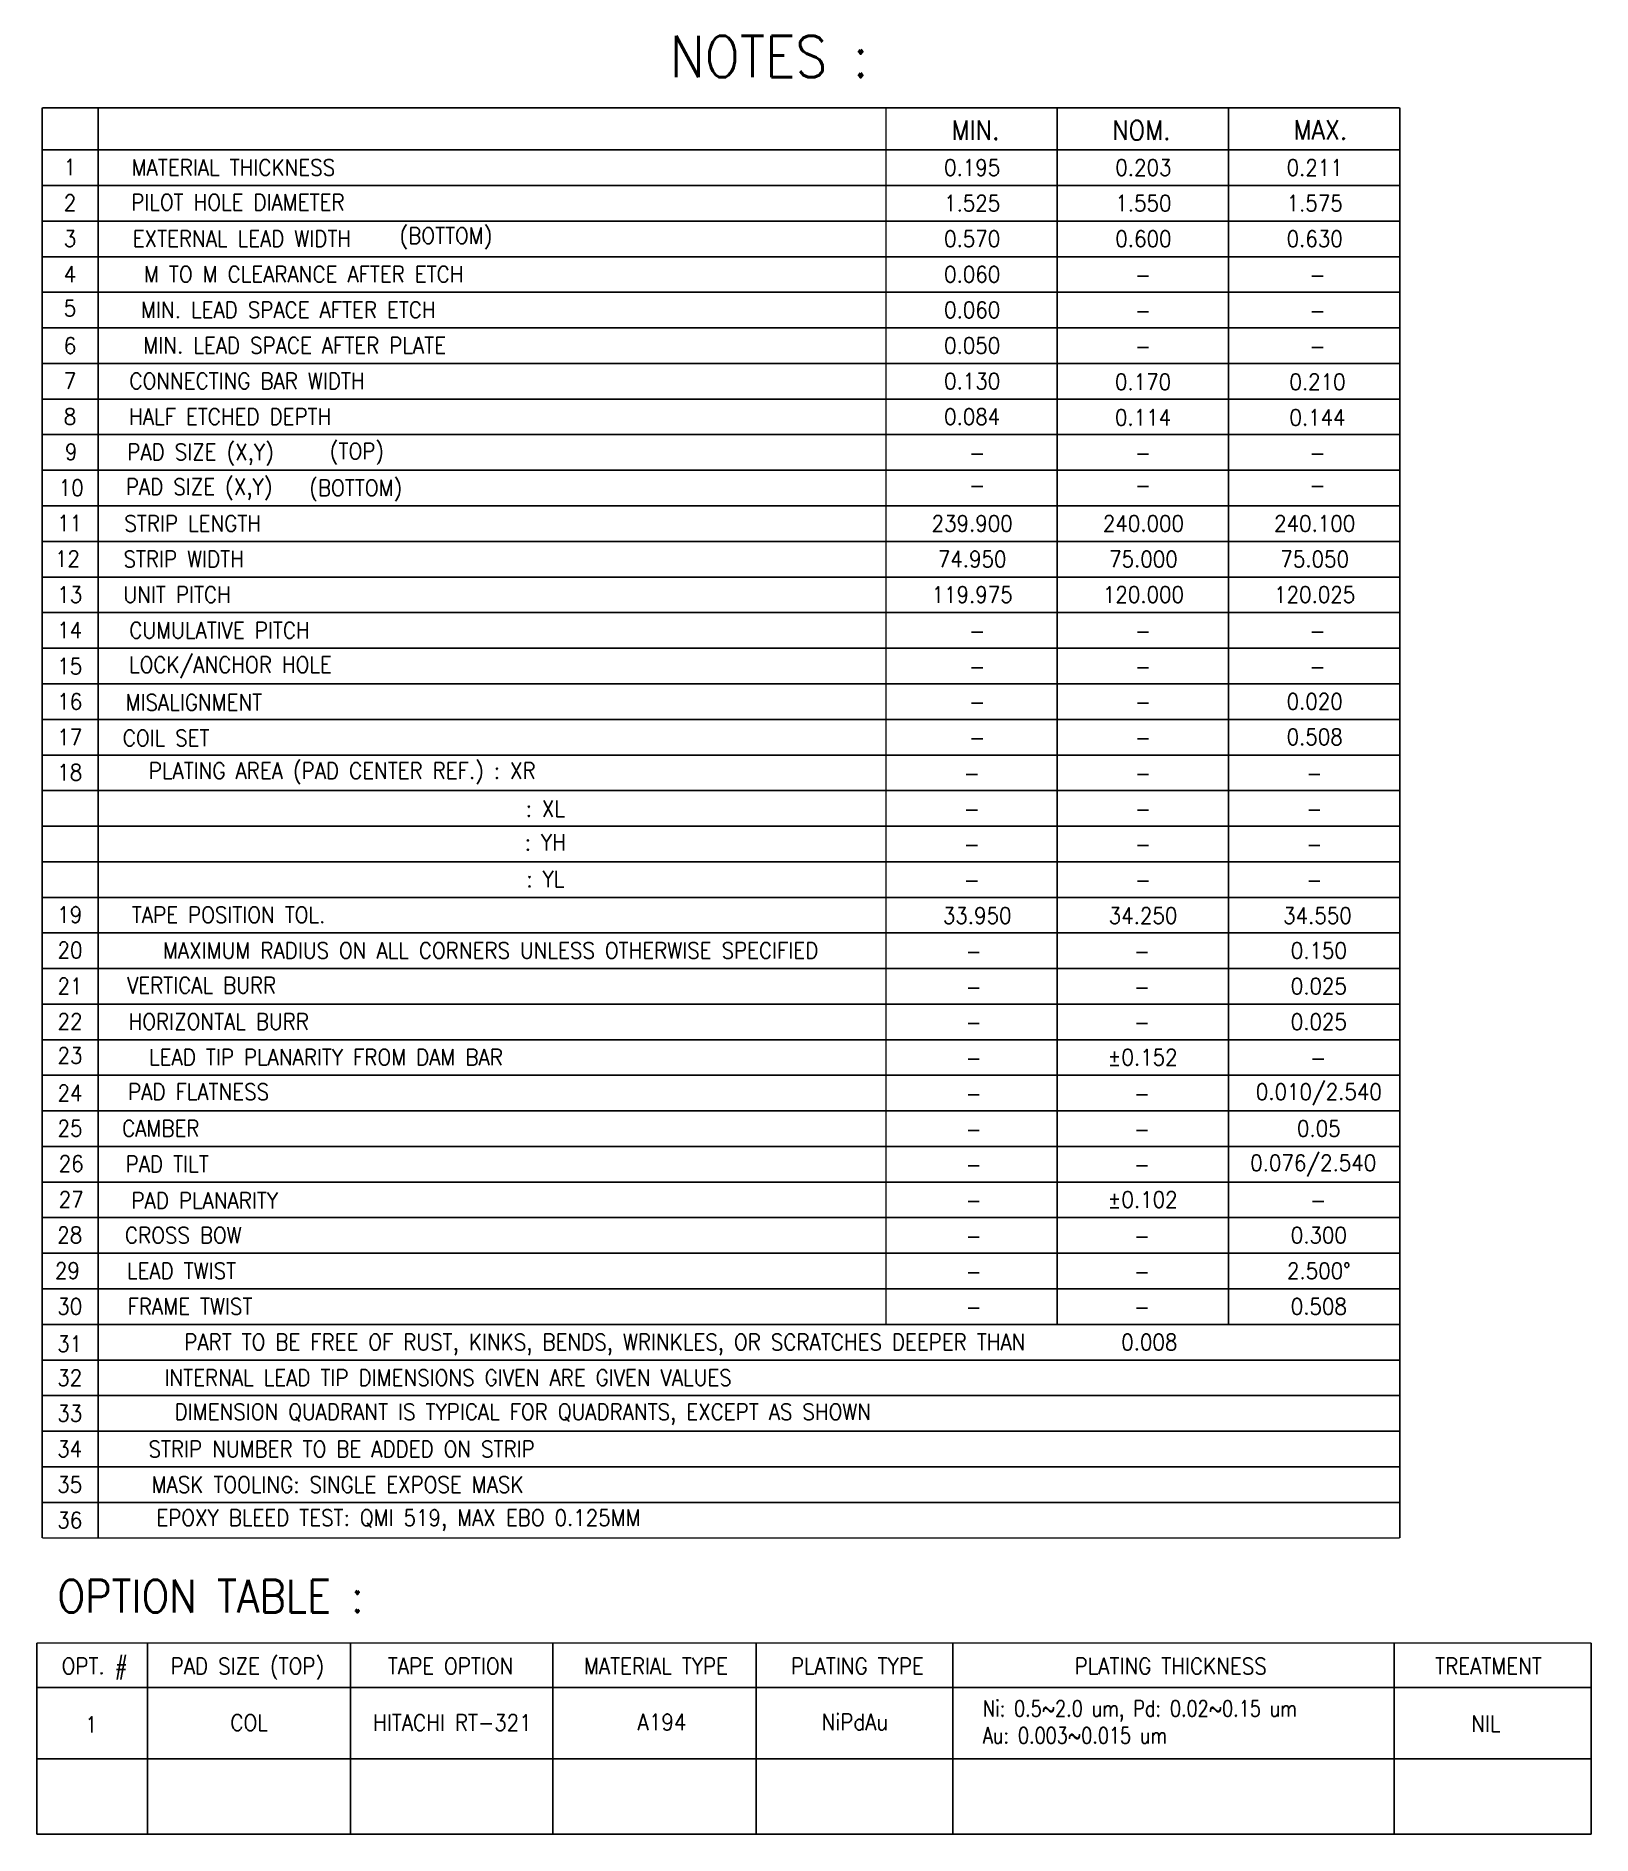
# Model space of a CAD drawing. Extents: x 100 to 261, y -122 to 64.
import ezdxf
from ezdxf.enums import TextEntityAlignment as Align

# ---------------------------------------------------------------- set-up
doc = ezdxf.new("R2010")
doc.units = 0
doc.header["$LTSCALE"] = 3
doc.header["$MEASUREMENT"] = 0
doc.layers.add('5', color=90, linetype='Continuous')
doc.layers.add('6', color=7, linetype='Continuous')
doc.styles.add('ROMANS', font='SIMPLEX', dxfattribs={"width": 0.8, "height": 0.018})

msp = doc.modelspace()

# ---------------------------------------------------------------- linework, layer by layer
at = {"layer": '5', "color": 3}
for p, q in [((106.79, -91.14), (106.79, 56.77)), ((101.01, 52.4), (241.4, 52.4)), ((101.01, 48.72), (241.4, 48.72)), ((101.01, 45.04), (241.4, 45.04)), ((101.01, 41.36), (241.4, 41.36)), ((101.01, 37.68), (241.4, 37.68)), ((101.01, 34), (241.4, 34)), ((101.01, 30.32), (241.4, 30.32)), ((101.01, 26.64), (241.4, 26.64)), ((101.01, 22.96), (241.4, 22.96)), ((101.01, 19.28), (241.4, 19.28)), ((101.01, 15.6), (241.4, 15.6)), ((101.01, 11.92), (241.4, 11.92)), ((101.01, 8.24), (241.4, 8.24)), ((101.01, 4.56), (241.4, 4.56)), ((101.01, 0.87), (241.4, 0.87)), ((101.01, -2.81), (241.4, -2.81)), ((101.01, -6.49), (241.4, -6.49)), ((101.01, -10.17), (241.4, -10.17)), ((101.01, -24.89), (241.4, -24.89)), ((101.01, -28.57), (241.4, -28.57)), ((101.01, -32.25), (241.4, -32.25)), ((101.01, -35.93), (241.4, -35.93)), ((101.01, -39.61), (241.4, -39.61)), ((101.01, -43.29), (241.4, -43.29)), ((101.01, -46.97), (241.4, -46.97)), ((101.01, -50.65), (241.4, -50.65)), ((101.01, -54.33), (241.4, -54.33)), ((101.01, -58.01), (241.4, -58.01)), ((101.01, -61.69), (241.4, -61.69)), ((101.01, -65.37), (241.4, -65.37)), ((101.01, -69.05), (241.4, -69.05)), ((101.01, -72.74), (241.4, -72.74)), ((101.01, -76.42), (241.4, -76.42)), ((101.01, -80.1), (241.4, -80.1)), ((101.01, -83.78), (241.4, -83.78)), ((101.01, -87.46), (241.4, -87.46))]:
    msp.add_line(p, q, dxfattribs=at)
at = {"layer": '5', "color": 7, "const_width": 0.167}
for points in [[(101.01, 56.77), (241.4, 56.77)], [(101.01, -91.14), (101.01, 56.77)], [(188.27, -24.89), (188.27, 56.77)], [(205.98, -24.89), (205.98, 56.77)], [(223.69, -24.89), (223.69, 56.77)], [(241.4, -91.14), (241.4, 56.77)], [(188.27, -28.57), (188.27, -24.89)], [(205.98, -28.57), (205.98, -24.89)], [(223.69, -28.57), (223.69, -24.89)], [(188.27, -69.05), (188.27, -28.57)], [(205.98, -69.05), (205.98, -28.57)], [(223.69, -69.05), (223.69, -28.57)], [(101.01, -91.14), (241.4, -91.14)]]:
    msp.add_lwpolyline(points, dxfattribs=at)
at = {"layer": '6', "color": 3}
for p, q in [((101.01, -13.85), (241.4, -13.85)), ((101.01, -17.53), (241.4, -17.53)), ((101.01, -21.21), (241.4, -21.21)), ((111.9, -121.77), (111.9, -102)), ((132.91, -121.77), (132.91, -102)), ((153.81, -121.77), (153.81, -102)), ((174.84, -121.77), (174.84, -102)), ((195.17, -121.77), (195.17, -102)), ((240.81, -121.77), (240.81, -102)), ((100.45, -106.6), (261.2, -106.6)), ((100.45, -113.96), (261.2, -113.96))]:
    msp.add_line(p, q, dxfattribs=at)
at = {"layer": '6', "color": 7, "const_width": 0.167}
for points in [[(100.45, -102), (261.2, -102)], [(100.45, -121.77), (100.45, -102)], [(261.2, -121.77), (261.2, -102)], [(100.45, -121.77), (261.2, -121.77)]]:
    msp.add_lwpolyline(points, dxfattribs=at)

# ---------------------------------------------------------------- texts
at = {"layer": '5', "color": 7, "style": 'ROMANS', "width": 0.9}
for s, height, p in [('NOTES :', 4.265, (176.19, 62.06)), ('MIN.', 2.008, (197.52, 54.46)), ('NOM.', 2.008, (214.67, 54.44)), ('MAX.', 2.008, (233.19, 54.48))]:
    msp.add_text(s, height=height, dxfattribs=at).set_placement(p, align=Align.MIDDLE)
at = {"layer": '5', "color": 3, "style": 'ROMANS', "width": 0.9}
for s, height, p in [('1', 1.67, (103.89, 50.63)), ('MATERIAL THICKNESS', 1.673, (120.79, 50.59)), ('0.195', 1.673, (197.18, 50.58)), ('0.203', 1.673, (214.89, 50.58)), ('0.211', 1.673, (232.6, 50.58)), ('2', 1.67, (103.89, 46.95)), ('PILOT HOLE DIAMETER', 1.673, (121.25, 46.99)), ('1.525', 1.673, (197.18, 46.9)), ('1.550', 1.673, (214.89, 46.9)), ('1.575', 1.673, (232.6, 46.9)), ('(BOTTOM)', 1.673, (142.77, 43.42)), ('3', 1.67, (103.89, 43.23)), ('EXTERNAL LEAD WIDTH', 1.673, (121.67, 43.23)), ('0.570', 1.673, (197.18, 43.22)), ('0.600', 1.673, (214.89, 43.22)), ('0.630', 1.673, (232.6, 43.22)), ('4', 1.67, (103.89, 39.56)), ('M TO M CLEARANCE AFTER ETCH', 1.673, (128.06, 39.55)), ('0.060', 1.673, (197.18, 39.54)), ('-', 1.67, (214.85, 39.46)), ('-', 1.67, (232.89, 39.46)), ('5', 1.67, (103.89, 36.05)), ('MIN. LEAD SPACE AFTER ETCH', 1.673, (126.47, 35.87)), ('0.060', 1.673, (197.18, 35.86)), ('-', 1.67, (214.85, 35.78)), ('-', 1.67, (232.89, 35.78)), ('6', 1.67, (103.89, 32.17)), ('MIN. LEAD SPACE AFTER PLATE', 1.673, (127.13, 32.19)), ('0.050', 1.673, (197.18, 32.18)), ('-', 1.67, (214.85, 32.1)), ('-', 1.67, (232.89, 32.1)), ('7', 1.67, (103.89, 28.52)), ('CONNECTING BAR WIDTH', 1.673, (122.2, 28.51)), ('0.130', 1.673, (197.18, 28.5)), ('0.170', 1.673, (214.85, 28.42)), ('0.210', 1.673, (232.89, 28.42)), ('8', 1.67, (103.89, 24.84)), ('HALF ETCHED DEPTH', 1.673, (120.46, 24.83)), ('0.084', 1.673, (197.18, 24.82)), ('0.114', 1.673, (214.85, 24.74)), ('0.144', 1.673, (232.89, 24.74)), ('(TOP)', 1.673, (133.56, 21.14)), ('9', 1.67, (104.01, 21.19)), ('PAD SIZE (X,Y)', 1.673, (117.4, 21.05)), ('-', 1.67, (197.7, 21.06)), ('-', 1.67, (214.85, 21.06)), ('-', 1.67, (232.89, 21.06)), ('PAD SIZE (X,Y)', 1.673, (117.25, 17.46)), ('(BOTTOM)', 1.673, (133.44, 17.34)), ('10', 1.673, (104.01, 17.47)), ('-', 1.67, (197.7, 17.72)), ('-', 1.67, (214.85, 17.72)), ('-', 1.67, (232.89, 17.72)), ('11', 1.673, (103.86, 13.81)), ('STRIP LENGTH', 1.673, (116.58, 13.78)), ('239.900', 1.673, (197.18, 13.78)), ('240.000', 1.673, (214.89, 13.78)), ('240.100', 1.673, (232.6, 13.78)), ('12', 1.673, (103.62, 10.12)), ('STRIP WIDTH', 1.673, (115.65, 10.1)), ('74.950', 1.673, (197.18, 10.1)), ('75.000', 1.673, (214.89, 10.1)), ('75.050', 1.673, (232.6, 10.1)), ('13', 1.673, (103.86, 6.42)), ('UNIT PITCH', 1.673, (114.97, 6.42)), ('119.975', 1.673, (197.18, 6.42)), ('120.000', 1.673, (214.89, 6.42)), ('120.025', 1.673, (232.6, 6.42)), ('14', 1.673, (103.86, 2.74)), ('CUMULATIVE PITCH', 1.673, (119.35, 2.73)), ('-', 1.67, (197.7, 2.66)), ('-', 1.67, (214.85, 2.66)), ('-', 1.67, (232.89, 2.66)), ('LOCK/ANCHOR HOLE', 1.673, (120.48, -0.95)), ('15', 1.673, (103.86, -0.98)), ('-', 1.67, (197.7, -1.02)), ('-', 1.67, (214.85, -1.02)), ('-', 1.67, (232.89, -1.02)), ('16', 1.673, (103.86, -4.64)), ('MISALIGNMENT', 1.673, (116.7, -4.73)), ('-', 1.67, (197.7, -4.7)), ('-', 1.67, (214.85, -4.7)), ('0.020', 1.673, (232.6, -4.62)), ('17', 1.673, (103.86, -8.32)), ('COIL SET', 1.673, (113.83, -8.41)), ('-', 1.67, (197.7, -8.38)), ('-', 1.67, (214.85, -8.38)), ('0.508', 1.673, (232.6, -8.3)), ('18', 1.673, (103.86, -11.96)), ('19', 1.673, (103.86, -26.68)), ('TAPE POSITION TOL.', 1.673, (120.29, -26.7)), ('33.950', 1.673, (197.7, -26.78)), ('34.250', 1.673, (214.85, -26.78)), ('34.550', 1.673, (232.89, -26.78)), ('20', 1.673, (103.89, -30.34)), ('MAXIMUM RADIUS ON ALL CORNERS UNLESS OTHERWISE SPECIFIED', 1.673, (147.39, -30.38)), ('0.150', 1.673, (233.03, -30.39)), ('-', 1.67, (197.33, -30.47)), ('-', 1.67, (214.74, -30.47)), ('21', 1.673, (103.89, -34.06)), ('VERTICAL BURR', 1.673, (117.5, -33.98)), ('0.025', 1.673, (233.03, -34.07)), ('-', 1.67, (197.33, -34.15)), ('-', 1.67, (214.74, -34.15)), ('22', 1.673, (103.89, -37.73)), ('HORIZONTAL BURR', 1.673, (119.27, -37.74)), ('0.025', 1.673, (233.03, -37.75)), ('-', 1.67, (197.33, -37.83)), ('-', 1.67, (214.74, -37.83)), ('23', 1.673, (103.89, -41.24)), ('LEAD TIP PLANARITY FROM DAM BAR', 1.673, (130.36, -41.42)), ('%%p0.152', 1.673, (214.81, -41.43)), ('-', 1.67, (197.33, -41.51)), ('-', 1.67, (232.97, -41.51)), ('24', 1.673, (103.89, -45.12)), ('PAD FLATNESS', 1.673, (117.19, -44.99)), ('0.010/2.540', 1.673, (233.03, -45.11)), ('-', 1.67, (197.33, -45.19)), ('-', 1.67, (214.74, -45.19)), ('25', 1.673, (103.89, -48.77)), ('CAMBER', 1.673, (113.28, -48.78)), ('0.05', 1.673, (233.03, -48.79)), ('-', 1.67, (197.33, -48.87)), ('-', 1.67, (214.74, -48.87)), ('26', 1.673, (104.01, -52.42)), ('PAD TILT', 1.673, (113.94, -52.47)), ('0.076/2.540', 1.673, (232.45, -52.47)), ('-', 1.67, (197.33, -52.55)), ('-', 1.67, (214.74, -52.55)), ('27', 1.673, (104.01, -56.14)), ('PAD PLANARITY', 1.673, (117.83, -56.24)), ('%%p0.102', 1.673, (214.81, -56.15)), ('-', 1.67, (197.33, -56.23)), ('-', 1.67, (232.97, -56.23)), ('28', 1.673, (103.86, -59.8)), ('CROSS BOW', 1.673, (115.61, -59.83)), ('0.300', 1.673, (233.03, -59.83)), ('-', 1.67, (197.33, -59.91)), ('-', 1.67, (214.74, -59.91)), ('29', 1.673, (103.62, -63.49)), ('LEAD TWIST', 1.673, (115.42, -63.51)), ('2.500%%d', 1.673, (233.03, -63.51)), ('-', 1.67, (197.33, -63.59)), ('-', 1.67, (214.74, -63.59)), ('30', 1.673, (103.86, -67.19)), ('FRAME TWIST', 1.673, (116.3, -67.19)), ('0.508', 1.673, (233.03, -67.19)), ('-', 1.67, (197.33, -67.27)), ('-', 1.67, (214.74, -67.27)), ('31', 1.673, (103.86, -71.06)), ('PART TO BE FREE OF RUST, KINKS, BENDS, WRINKLES, OR SCRATCHES DEEPER THAN', 1.673, (159.2, -71.13)), ('0.008', 1.673, (215.5, -70.88)), ('32', 1.673, (103.86, -74.57)), ('INTERNAL LEAD TIP DIMENSIONS GIVEN ARE GIVEN VALUES', 1.673, (142.99, -74.56)), ('33', 1.673, (103.86, -78.25)), ('DIMENSION QUADRANT IS TYPICAL FOR QUADRANTS, EXCEPT AS SHOWN', 1.673, (150.72, -78.34)), ('34', 1.673, (103.86, -81.93)), ('STRIP NUMBER TO BE ADDED ON STRIP', 1.673, (131.98, -81.94)), ('35', 1.673, (103.86, -85.61)), ('MASK TOOLING: SINGLE EXPOSE MASK', 1.673, (131.56, -85.62)), ('36', 1.673, (103.86, -89.29)), ('EPOXY BLEED TEST: QMI 519, MAX EBO 0.125MM', 1.673, (137.86, -89.3))]:
    msp.add_text(s, height=height, dxfattribs=at).set_placement(p, align=Align.MIDDLE)
at = {"layer": '6', "color": 3, "style": 'ROMANS', "width": 0.9}
for s, height, p in [('PLATING AREA (PAD CENTER REF.) : XR', 1.673, (132.04, -11.91)), ('-', 1.67, (197.14, -12.06)), ('-', 1.67, (214.85, -12.06)), ('-', 1.67, (232.56, -12.06)), (': XL', 1.673, (153.05, -15.72)), ('-', 1.67, (197.14, -15.74)), ('-', 1.67, (214.85, -15.74)), ('-', 1.67, (232.56, -15.74)), (': YH', 1.673, (153.05, -19.19)), ('-', 1.67, (197.14, -19.42)), ('-', 1.67, (214.85, -19.42)), ('-', 1.67, (232.56, -19.42)), (': YL', 1.673, (153.05, -22.99)), ('-', 1.67, (197.14, -23.1)), ('-', 1.67, (214.85, -23.1)), ('-', 1.67, (232.56, -23.1))]:
    msp.add_text(s, height=height, dxfattribs=at).set_placement(p, align=Align.MIDDLE)
at = {"layer": '6', "color": 7, "style": 'ROMANS', "width": 0.9}
msp.add_text('OPTION TABLE :', height=3.3636, dxfattribs=at).set_placement((102.6, -98.84))
at = {"layer": '6', "color": 3, "style": 'ROMANS', "width": 0.9}
for s, height, p in [('OPT. #', 1.673, (106.45, -105.22)), ('PAD SIZE (TOP)', 1.673, (122.24, -105.22)), ('TAPE OPTION', 1.673, (143.25, -105.22)), ('MATERIAL TYPE', 1.673, (164.48, -105.22)), ('PLATING TYPE', 1.673, (185.31, -105.22)), ('PLATING THICKNESS', 1.673, (217.71, -105.22)), ('TREATMENT', 1.673, (250.58, -105.22)), ('1', 1.67, (106.09, -111.27)), ('COL', 1.673, (122.41, -111.07)), ('HITACHI RT-321', 1.673, (143.43, -111.07)), ('A194', 1.673, (165.11, -111.01)), ('NiPdAu', 1.673, (185.06, -111)), ('NIL', 1.673, (250.3, -111.17))]:
    msp.add_text(s, height=height, dxfattribs=at).set_placement(p, align=Align.CENTER)
at = {"layer": '6', "color": 3, "insert": (198.3, -110.16), "char_height": 1.673, "attachment_point": 4, "style": 'ROMANS'}
msp.add_mtext('Ni: 0.5~2.0 um, Pd: 0.02~0.15 um\\PAu: 0.003~0.015 um', dxfattribs=at)

doc.saveas('drawing.dxf')
